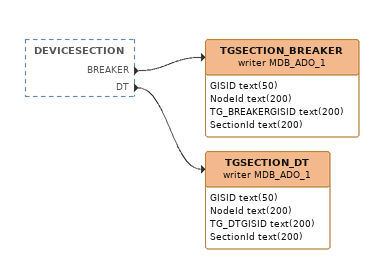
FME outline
DEVICESECTION [outside]
    BREAKER -> TGSECTION_BREAKER (writer MDB_ADO_1)
    DT -> TGSECTION_DT (writer MDB_ADO_1)
TGSECTION_BREAKER (writer MDB_ADO_1)
    attributes: GISID text(50), NodeId text(200), TG_BREAKERGISID text(200), SectionId text(200)
TGSECTION_DT (writer MDB_ADO_1)
    attributes: GISID text(50), NodeId text(200), TG_DTGISID text(200), SectionId text(200)
